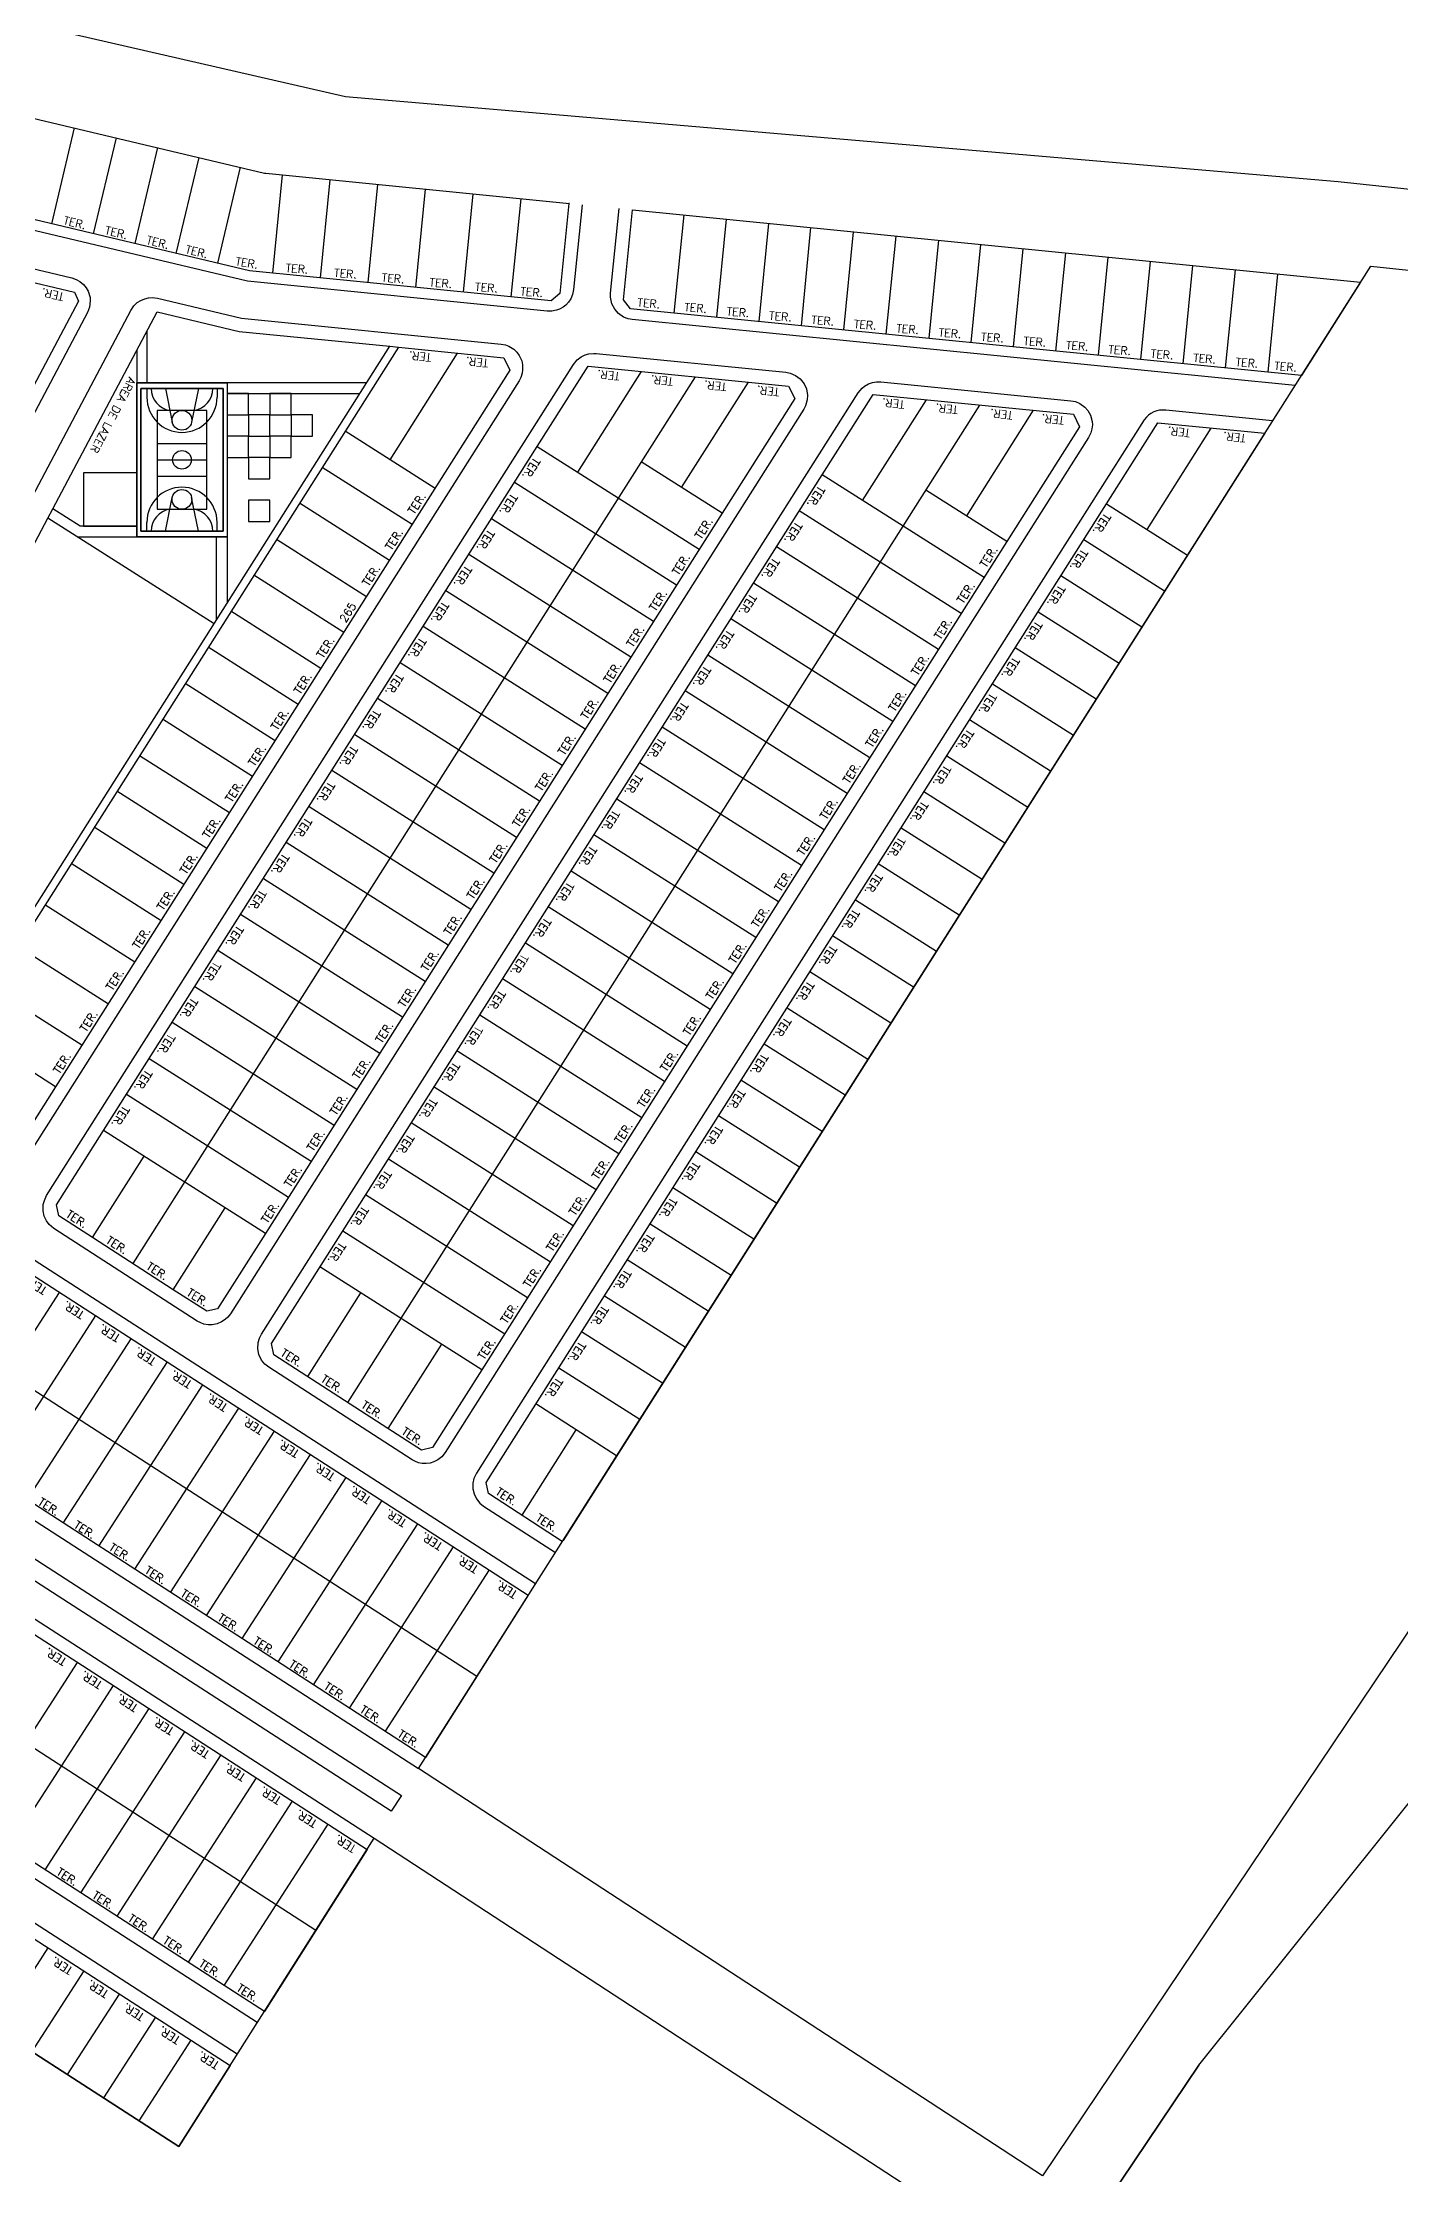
# Model space of a CAD drawing. Extents: x 714896 to 749292, y 8417558 to 8447149.
# Drawn here: x 743924.9 to 744179.7, y 8429449.1 to 8429849.1 of the extents above; entities that cross this region are included whole.
import ezdxf

# ---------------------------------------------------------------- set-up
doc = ezdxf.new("R2010")
doc.units = 0
doc.header["$MEASUREMENT"] = 0
for name, color, linetype in [('LOTE', 7, 'CONTINUOUS'), ('MEIO_FIO', 24, 'CONTINUOUS'), ('NUM-PORTA', 7, 'CONTINUOUS'), ('QUADRA', 6, 'CONTINUOUS'), ('TEXTO', 7, 'CONTINUOUS')]:
    doc.layers.add(name, color=color, linetype=linetype)
doc.styles.add('ROMANS', font='ROMANS.SHX', dxfattribs={"height": 1.5})

msp = doc.modelspace()

# ---------------------------------------------------------------- linework, layer by layer
at = {"layer": 'LOTE', "color": 11}
for p, q in [((743944.54, 8429785.22), (743944.54, 8429795.09)), ((743942.54, 8429791.31), (743942.54, 8429785.22)), ((743942.54, 8429785.22), (743944.54, 8429785.22)), ((743959.54, 8429785.22), (743942.54, 8429785.22)), ((743942.54, 8429785.22), (743942.54, 8429756.37)), ((743944.45, 8429784.19), (743944.45, 8429782.54)), ((743947.95, 8429784.19), (743949.22, 8429777.85)), ((743954.13, 8429784.19), (743952.86, 8429777.85)), ((743957.63, 8429784.19), (743957.63, 8429782.54)), ((743959.54, 8429785.22), (743959.54, 8429783.22)), ((743985.7, 8429785.22), (743959.54, 8429785.22)), ((743959.54, 8429785.22), (743959.54, 8429756.37)), ((743959.54, 8429783.22), (743984.44, 8429783.22)), ((743946.4, 8429773.88), (743955.68, 8429773.88)), ((743946.4, 8429770.79), (743955.68, 8429770.79)), ((743946.4, 8429767.7), (743955.68, 8429767.7)), ((743947.95, 8429757.4), (743949.22, 8429763.74)), ((743954.13, 8429757.4), (743952.86, 8429763.74)), ((743942.54, 8429756.37), (743959.54, 8429756.37)), ((743944.45, 8429757.4), (743944.45, 8429759.05)), ((743957.54, 8429740.8), (743957.54, 8429756.37)), ((743957.54, 8429756.37), (743959.54, 8429756.37)), ((743957.63, 8429757.4), (743957.63, 8429759.05)), ((743959.54, 8429756.37), (743959.54, 8429743.95))]:
    msp.add_line(p, q, dxfattribs=at)
at = {"layer": 'LOTE', "color": 7}
for points in [[(743926.62, 8429815.08), (743930.9, 8429833.08)], [(743938.68, 8429831.23), (743934.4, 8429813.23)], [(743946.46, 8429829.38), (743942.18, 8429811.38)], [(743949.97, 8429809.53), (743954.24, 8429827.53)], [(743957.75, 8429807.68), (743962.03, 8429825.68)], [(743968.08, 8429805.83), (743969.91, 8429824.24)], [(743977.03, 8429804.94), (743978.86, 8429823.35)], [(743985.99, 8429804.05), (743987.82, 8429822.46)], [(743994.95, 8429803.16), (743996.78, 8429821.57)], [(744003.9, 8429802.27), (744005.73, 8429820.68)], [(744012.86, 8429801.38), (744014.69, 8429819.79)], [(744043.45, 8429798.34), (744045.28, 8429816.74)], [(744051.41, 8429797.55), (744053.24, 8429815.95)], [(744059.37, 8429796.75), (744061.2, 8429815.16)], [(744067.33, 8429795.96), (744069.1, 8429814.38)], [(744075.29, 8429795.17), (744077.12, 8429813.58)], [(744083.25, 8429794.38), (744085.08, 8429812.79)], [(744093.04, 8429811.99), (744091.21, 8429793.59)], [(744099.17, 8429792.79), (744101, 8429811.2)], [(744107.13, 8429792), (744108.97, 8429810.41)], [(744115.09, 8429791.21), (744116.93, 8429809.62)], [(744123.06, 8429790.42), (744124.89, 8429808.83)], [(744131.02, 8429789.63), (744132.85, 8429808.03)], [(744138.98, 8429788.83), (744140.81, 8429807.24)], [(744146.94, 8429788.04), (744148.77, 8429806.45)], [(744154.9, 8429787.25), (744156.73, 8429805.66)], [(743884.86, 8429682.31), (743910.14, 8429665.99), (743990.09, 8429792.09)], [(743991.66, 8429791.93), (743910.52, 8429663.96)], [(743990.1, 8429770.79), (744002.79, 8429790.82)], [(744047.35, 8429786.39), (743941.82, 8429619.96)], [(744025.33, 8429768.47), (744037.32, 8429787.39)], [(744044.82, 8429765.59), (744057.37, 8429785.39)], [(743982.15, 8429593.92), (744100.81, 8429781.07)], [(744078.79, 8429763.15), (744090.79, 8429782.07)], [(744110.83, 8429780.08), (744098.28, 8429760.27)], [(743998.54, 8429765.44), (743981.65, 8429776.15)], [(744132.19, 8429757.72), (744144.25, 8429776.75)], [(744017.73, 8429773.29), (744048.13, 8429754.01)], [(743977.37, 8429769.4), (743994.26, 8429758.69)], [(744052.41, 8429760.77), (744037.22, 8429770.41)], [(744101.59, 8429748.69), (744071.19, 8429767.97)], [(744043.85, 8429747.26), (744013.44, 8429766.53)], [(744105.88, 8429755.45), (744090.68, 8429765.09)], [(743957.09, 8429740.04), (743925.88, 8429759.83)], [(743989.97, 8429751.93), (743973.08, 8429762.64)], [(744009.16, 8429759.78), (744039.56, 8429740.5)], [(744097.31, 8429741.94), (744066.91, 8429761.22)], [(744124.58, 8429762.54), (744139.78, 8429752.9)], [(743968.8, 8429755.88), (743985.69, 8429745.17)], [(744135.5, 8429746.14), (744120.3, 8429755.78)], [(744035.28, 8429733.74), (744004.88, 8429753.02)], [(744093.03, 8429735.18), (744062.62, 8429754.46)], [(743981.41, 8429738.42), (743964.52, 8429749.13)], [(744058.34, 8429747.7), (744088.74, 8429728.43)], [(744131.21, 8429739.39), (744116.01, 8429749.03)], [(744000.59, 8429746.27), (744030.99, 8429726.99)], [(743977.12, 8429731.66), (743960.23, 8429742.37)], [(744084.46, 8429721.67), (744054.05, 8429740.95)], [(744111.73, 8429742.27), (744126.93, 8429732.63)], [(743972.84, 8429724.9), (743955.95, 8429735.61)], [(744026.71, 8429720.23), (743996.31, 8429739.51)], [(743992.02, 8429732.75), (744022.43, 8429713.47)], [(744049.77, 8429734.19), (744080.17, 8429714.91)], [(744122.65, 8429725.87), (744107.44, 8429735.51)], [(743951.66, 8429728.86), (743968.55, 8429718.15)], [(744103.16, 8429728.76), (744118.36, 8429719.12)], [(744018.14, 8429706.72), (743987.74, 8429726)], [(744075.89, 8429708.16), (744045.49, 8429727.43)], [(743964.27, 8429711.39), (743947.38, 8429722.1)], [(744041.2, 8429720.68), (744071.61, 8429701.4)], [(744114.08, 8429712.36), (744098.88, 8429722)], [(743983.46, 8429719.24), (744013.86, 8429699.96)], [(743943.1, 8429715.34), (743959.99, 8429704.63)], [(744009.58, 8429693.21), (743979.17, 8429712.48)], [(744067.32, 8429694.64), (744036.92, 8429713.92)], [(744094.59, 8429715.24), (744109.79, 8429705.6)], [(743955.7, 8429697.88), (743938.81, 8429708.59)], [(744105.51, 8429698.85), (744090.31, 8429708.49)], [(743974.89, 8429705.73), (744005.29, 8429686.45)], [(744032.64, 8429707.17), (744063.04, 8429687.89)], [(743951.42, 8429691.12), (743934.53, 8429701.83)], [(744058.75, 8429681.13), (744028.35, 8429700.41)], [(744086.03, 8429701.73), (744101.23, 8429692.09)], [(744001.01, 8429679.69), (743970.6, 8429698.97)], [(743930.24, 8429695.08), (743947.13, 8429684.37)], [(743966.32, 8429692.21), (743996.72, 8429672.94)], [(744024.07, 8429693.65), (744054.47, 8429674.38)], [(744096.94, 8429685.34), (744081.74, 8429694.97)], [(744077.46, 8429688.22), (744092.66, 8429678.58)], [(743942.18, 8429676.55), (743925.29, 8429687.26)], [(743992.44, 8429666.18), (743962.04, 8429685.46)], [(744050.19, 8429667.62), (744019.78, 8429686.9)], [(743927.32, 8429653.12), (743884.16, 8429680.98)], [(744015.5, 8429680.14), (744045.9, 8429660.86)], [(744088.38, 8429671.82), (744073.17, 8429681.46)], [(743920.34, 8429679.45), (743937.23, 8429668.74)], [(743988.16, 8429659.42), (743957.75, 8429678.7)], [(743932.27, 8429660.93), (743915.38, 8429671.64)], [(743953.47, 8429671.95), (743983.87, 8429652.67)], [(744041.62, 8429654.11), (744011.22, 8429673.38)], [(744084.09, 8429665.07), (744068.89, 8429674.71)], [(744064.61, 8429667.95), (744079.81, 8429658.31)], [(743979.59, 8429645.91), (743949.18, 8429665.19)], [(744006.93, 8429666.63), (744037.34, 8429647.35)], [(744033.05, 8429640.59), (744002.65, 8429659.87)], [(744075.52, 8429651.55), (744060.3, 8429661.14)], [(743944.9, 8429658.43), (743975.3, 8429639.16)], [(743971.02, 8429632.4), (743940.62, 8429651.68)], [(743998.36, 8429653.11), (744028.77, 8429633.84)], [(744066.96, 8429638.04), (744051.75, 8429647.68)], [(743966.74, 8429625.64), (743936.33, 8429644.92)], [(744024.48, 8429627.08), (743994.08, 8429646.36)], [(743934.26, 8429624.84), (743943.93, 8429640.1)], [(743989.8, 8429639.6), (744020.2, 8429620.32)], [(744062.67, 8429631.28), (744047.47, 8429640.92)], [(744015.92, 8429613.57), (743985.51, 8429632.85)], [(744058.39, 8429624.53), (744043.19, 8429634.17)], [(743949.38, 8429615.07), (743959.14, 8429630.46)], [(743981.23, 8429626.09), (744011.63, 8429606.81)], [(744038.9, 8429627.41), (744054.1, 8429617.77)], [(744049.82, 8429611.02), (744034.62, 8429620.65)], [(744007.35, 8429600.06), (743976.94, 8429619.33)], [(743908.55, 8429584.3), (743928.08, 8429614.54)], [(743984.55, 8429614.51), (743974.58, 8429598.8)], [(744030.33, 8429613.9), (744045.54, 8429604.26)], [(743934.8, 8429610.2), (743915.27, 8429579.96)], [(743910.68, 8429604.35), (744006.41, 8429542.55)], [(743921.99, 8429575.62), (743941.52, 8429605.87)], [(743999.75, 8429604.87), (743989.71, 8429589.04)], [(744041.25, 8429597.5), (744026.05, 8429607.14)], [(743948.24, 8429601.53), (743928.71, 8429571.28)], [(744021.77, 8429600.39), (744036.97, 8429590.75)], [(743935.44, 8429566.94), (743954.96, 8429597.19)], [(743961.68, 8429592.85), (743942.16, 8429562.6)], [(744032.61, 8429583.87), (744017.48, 8429593.63)], [(743948.88, 8429558.26), (743968.4, 8429588.51)], [(744014.91, 8429572.77), (744025.04, 8429588.75)], [(743975.12, 8429584.17), (743955.6, 8429553.93)], [(743962.32, 8429549.59), (743981.85, 8429579.83)], [(743988.57, 8429575.49), (743969.04, 8429545.25)], [(743975.76, 8429540.91), (743995.29, 8429571.16)], [(743982.48, 8429536.57), (744002.01, 8429566.82)], [(744008.73, 8429562.48), (743989.21, 8429532.23)], [(743976.15, 8429494.83), (743880.37, 8429556.66)], [(743911.9, 8429514.88), (743931.43, 8429545.13)], [(743938.15, 8429540.79), (743918.62, 8429510.55)], [(743925.35, 8429506.21), (743944.87, 8429536.45)], [(743932.07, 8429501.87), (743951.59, 8429532.11)], [(743958.31, 8429527.77), (743938.79, 8429497.53)], [(743945.51, 8429493.19), (743965.03, 8429523.44)], [(743971.75, 8429519.1), (743952.23, 8429488.85)], [(743958.95, 8429484.51), (743978.48, 8429514.76)], [(743925.89, 8429491.57), (743916.12, 8429476.45)], [(743932.61, 8429487.24), (743922.85, 8429472.11)], [(743929.57, 8429467.77), (743939.33, 8429482.9)], [(743946.05, 8429478.56), (743936.29, 8429463.44)], [(743943.01, 8429459.1), (743952.77, 8429474.22)]]:
    msp.add_lwpolyline(points, dxfattribs=at)
at = {"layer": 'LOTE', "color": 11}
for points in [[(743942.54, 8429785.22), (743959.54, 8429785.22), (743959.54, 8429756.37), (743942.54, 8429756.37)], [(743943.31, 8429784.19), (743958.77, 8429784.19), (743958.77, 8429757.4), (743943.31, 8429757.4)], [(743958.77, 8429757.4), (743958.77, 8429784.19), (743943.31, 8429784.19), (743943.31, 8429757.4)], [(743955.68, 8429761.52), (743955.68, 8429780.06), (743946.4, 8429780.06), (743946.4, 8429761.52)], [(743959.54, 8429779.22), (743963.54, 8429779.22), (743963.54, 8429783.22), (743959.54, 8429783.22)], [(743967.54, 8429779.22), (743971.54, 8429779.22), (743971.54, 8429783.22), (743967.54, 8429783.22)], [(743963.54, 8429775.22), (743967.54, 8429775.22), (743967.54, 8429779.22), (743963.54, 8429779.22)], [(743971.54, 8429775.22), (743975.54, 8429775.22), (743975.54, 8429779.22), (743971.54, 8429779.22)], [(743959.54, 8429771.22), (743963.54, 8429771.22), (743963.54, 8429775.22), (743959.54, 8429775.22)], [(743967.54, 8429771.22), (743971.54, 8429771.22), (743971.54, 8429775.22), (743967.54, 8429775.22)], [(743942.54, 8429768.37), (743932.54, 8429768.37), (743932.54, 8429758.37), (743942.54, 8429758.37)], [(743963.54, 8429767.22), (743967.54, 8429767.22), (743967.54, 8429771.22), (743963.54, 8429771.22)], [(743963.54, 8429759.22), (743967.54, 8429759.22), (743967.54, 8429763.22), (743963.54, 8429763.22)]]:
    msp.add_lwpolyline(points, close=True, dxfattribs=at)
for points in [[(743942.54, 8429756.37), (743942.54, 8429785.22), (743959.54, 8429785.22), (743959.54, 8429756.37), (743942.54, 8429756.37)], [(743931.34, 8429756.37), (743942.54, 8429756.37), (743942.54, 8429758.37), (743931.92, 8429758.37), (743926.82, 8429761.6)]]:
    msp.add_lwpolyline(points, dxfattribs=at)
at = {"layer": 'LOTE', "color": 7, "elevation": 531.21}
msp.add_lwpolyline([(744055.97, 8429654.48), (744071.24, 8429644.8)], dxfattribs=at)
at = {"layer": 'LOTE', "linetype": 'CONTINUOUS'}
for points in [[(743597.23, 8429512.57), (743700.66, 8429601.76), (743709.36, 8429609.93), (743844.59, 8429522.63), (743854.67, 8429516.12), (743950.45, 8429454.29), (743987.13, 8429512.15), (744099.74, 8429438.66), (744062.54, 8429383.34), (743981.77, 8429246.72), (743914.65, 8429163.82), (743650.4, 8428915.11), (743559.81, 8428989.83)], [(743549.93, 8428977.05), (743646.82, 8428897.14), (743682.33, 8428858.61), (743696, 8428873.17), (743670.09, 8428901.24), (743923.24, 8429139.48), (744100.06, 8428967.66), (744114, 8428982), (743937, 8429154), (743966, 8429188), (743985, 8429213), (743992, 8429217), (744010, 8429217), (744019, 8429228), (744014, 8429249), (744042, 8429295), (744058, 8429331), (744079, 8429376), (744141.91, 8429469.57), (744220.83, 8429568.02), (744445.37, 8429433.76), (744556.7, 8429115.7), (744045.2, 8428379.06), (743172.82, 8428823.02)]]:
    msp.add_lwpolyline(points, dxfattribs=at)
at = {"layer": 'LOTE', "color": 7}
msp.add_lwpolyline([(743896.57, 8429577.75), (743896.22, 8429578.05), (743895.95, 8429578.45), (743895.81, 8429578.83), (743895.77, 8429579.16), (743895.85, 8429579.72), (743896.09, 8429580.23), (743896.38, 8429580.55), (743896.7, 8429580.76), (743897.07, 8429580.91), (743897.66, 8429580.96), (743898.26, 8429580.81), (743899.3, 8429580.16), (743935.52, 8429556.77), (743992.22, 8429520.17), (743990.34, 8429517.21), (743955.44, 8429539.75), (743927.82, 8429557.58), (743905.04, 8429572.28), (743896.57, 8429577.75)], close=True, dxfattribs=at)
at = {"layer": 'LOTE', "color": 2}
msp.add_lwpolyline([(744141.91, 8429469.57), (744079, 8429376)], dxfattribs=at)
at = {"layer": 'LOTE', "color": 11}
for centre, radius in [((743951.04, 8429778.21), 1.85), ((743951.04, 8429770.79), 1.75), ((743951.04, 8429763.37), 1.85)]:
    msp.add_circle(centre, radius, dxfattribs=at)
for centre, radius, start, end in [((743949.39, 8429784.14), 4.12, 179.3584, 261.4177), ((743952.69, 8429784.14), 4.12, 278.5823, 0.6416), ((743951.04, 8429782.54), 6.59, 180.0008, 359.9992), ((743951.04, 8429759.05), 6.59, 0.0008, 179.9992), ((743949.39, 8429757.44), 4.12, 98.5823, 180.6416), ((743952.69, 8429757.44), 4.12, 359.3584, 81.4177)]:
    msp.add_arc(centre, radius, start, end, dxfattribs=at)
at = {"layer": 'MEIO_FIO', "color": 24}
for points in [[(744026.13, 8429818.65), (744024.55, 8429802.73), (744024.37, 8429801.83), (744024.01, 8429800.99), (744023.58, 8429800.35), (744023.08, 8429799.83), (744022.58, 8429799.44), (744021.93, 8429799.07), (744021.34, 8429798.86), (744020.47, 8429798.69), (744019.62, 8429798.7), (743963.36, 8429804.29), (743926.2, 8429813.13), (743807.39, 8429841.37), (743805.78, 8429842.11), (743804.96, 8429842.85), (743804.29, 8429843.99), (743803.96, 8429845.26), (743804.09, 8429846.93), (743804.84, 8429848.58), (743811.64, 8429861.43)], [(744159.97, 8429784.74), (744035.55, 8429797.11), (744034.82, 8429797.25), (744033.92, 8429797.59), (744032.96, 8429798.26), (744032.27, 8429799.06), (744031.76, 8429800.07), (744031.5, 8429801.32), (744031.51, 8429802.04), (744033.1, 8429817.96)]]:
    msp.add_lwpolyline(points, dxfattribs=at)
at = {"layer": 'MEIO_FIO'}
for points in [[(743898.22, 8429812.58), (743930.37, 8429804.94), (743931.2, 8429804.66), (743931.86, 8429804.28), (743932.55, 8429803.71), (743933.08, 8429803.05), (743933.43, 8429802.42), (743933.78, 8429801.26), (743933.83, 8429800.62), (743933.7, 8429799.45), (743933.31, 8429798.46), (743865.17, 8429669.69)], [(743872.39, 8429668.35), (743941.44, 8429798.84), (743942.03, 8429799.71), (743942.66, 8429800.3), (743943.32, 8429800.72), (743944.06, 8429801.03), (743944.76, 8429801.19), (743945.46, 8429801.24), (743946.45, 8429801.12), (743962.2, 8429797.37), (744010.95, 8429792.52), (744010.95, 8429792.52), (744011.76, 8429792.37), (744012.39, 8429792.13), (744013.31, 8429791.57), (744013.89, 8429791.02), (744014.34, 8429790.39), (744014.55, 8429790.02), (744014.81, 8429789.35), (744014.97, 8429788.61), (744014.99, 8429787.69), (744014.9, 8429787.07), (744014.63, 8429786.24), (744014.31, 8429785.64), (743929.22, 8429651.45), (743919.8, 8429636.59)], [(744155.77, 8429778.12), (744135.7, 8429780.11), (744135.15, 8429780.14), (744134.55, 8429780.08), (744134.01, 8429779.96), (744133.49, 8429779.78), (744132.91, 8429779.48), (744132.47, 8429779.17), (744132.06, 8429778.8), (744131.64, 8429778.32), (744119.25, 8429758.79), (744048.09, 8429646.57), (744013.02, 8429591.27), (744006.3, 8429580.67), (744005.81, 8429579.62), (744005.64, 8429578.79), (744005.64, 8429577.69), (744005.86, 8429576.76), (744006.31, 8429575.83), (744006.96, 8429575.03), (744007.66, 8429574.47), (744021.14, 8429565.78)], [(744017.39, 8429559.86), (743923.3, 8429620.6), (743922.79, 8429620.88), (743922.05, 8429621.16), (743921.7, 8429621.24), (743921.12, 8429621.31), (743920.43, 8429621.3), (743919.72, 8429621.17), (743918.91, 8429620.87), (743918.35, 8429620.55), (743917.82, 8429620.13), (743917.08, 8429619.26), (743899.73, 8429592.37), (743899.41, 8429591.79), (743899.16, 8429591.08), (743899.03, 8429590.4), (743899.03, 8429589.51), (743899.13, 8429588.88), (743899.39, 8429588.11), (743899.64, 8429587.63), (743900, 8429587.11), (743900.38, 8429586.7), (743901.35, 8429585.97), (743995.43, 8429525.24)], [(743965.16, 8429477.53), (743871.04, 8429538.28), (743870.5, 8429538.7), (743870.01, 8429539.2), (743869.53, 8429539.91), (743869.15, 8429540.84), (743868.99, 8429541.81), (743869.04, 8429542.74), (743869.28, 8429543.68), (743869.83, 8429544.7), (743886.82, 8429571.5), (743887.72, 8429572.53), (743888.55, 8429573.08), (743889.49, 8429573.45), (743890.46, 8429573.59), (743891.37, 8429573.53), (743892.65, 8429573.11), (743895.17, 8429571.51), (743987.13, 8429512.15)], [(743961.43, 8429471.61), (743867.36, 8429532.33), (743866.61, 8429532.72), (743865.74, 8429532.98), (743864.81, 8429533.05), (743864.09, 8429532.98), (743863.54, 8429532.84), (743862.81, 8429532.53), (743862.24, 8429532.17), (743861.54, 8429531.53), (743860.04, 8429529.26), (743852.57, 8429517.48)]]:
    msp.add_lwpolyline(points, dxfattribs=at)
for points in [[(744028.77, 8429790.75), (744064.41, 8429787.21), (744065.18, 8429787.06), (744066.18, 8429786.64), (744067.05, 8429786.01), (744067.82, 8429785.05), (744068.25, 8429784.1), (744068.47, 8429782.92), (744068.42, 8429782.03), (744068.1, 8429780.95), (744067.77, 8429780.32), (743960.13, 8429610.56), (743959.62, 8429609.89), (743959.15, 8429609.46), (743958.49, 8429609.02), (743957.66, 8429608.67), (743956.73, 8429608.48), (743955.95, 8429608.48), (743955.16, 8429608.62), (743954.58, 8429608.82), (743953.89, 8429609.19), (743927, 8429626.54), (743926.1, 8429627.31), (743925.59, 8429628), (743925.18, 8429628.88), (743924.97, 8429629.86), (743925.01, 8429631.06), (743925.21, 8429631.83), (743925.64, 8429632.73), (744024.53, 8429788.68), (744025.23, 8429789.54), (744025.97, 8429790.1), (744026.73, 8429790.48), (744027.39, 8429790.67), (744028.33, 8429790.77), (744028.77, 8429790.75)], [(743994.22, 8429583.15), (743967.33, 8429600.51), (743966.62, 8429601.08), (743966, 8429601.83), (743965.5, 8429602.89), (743965.28, 8429603.98), (743965.35, 8429605.13), (743965.6, 8429605.96), (743965.97, 8429606.7), (744077.99, 8429783.36), (744078.69, 8429784.22), (744079.18, 8429784.62), (744079.88, 8429785.03), (744080.65, 8429785.31), (744081.4, 8429785.44), (744082.24, 8429785.43), (744089.15, 8429784.75), (744117.88, 8429781.89), (744118.74, 8429781.72), (744119.58, 8429781.36), (744120.51, 8429780.69), (744121.09, 8429780.03), (744121.56, 8429779.2), (744121.9, 8429777.98), (744121.93, 8429777.38), (744121.86, 8429776.61), (744121.66, 8429775.87), (744121.23, 8429775), (744000.46, 8429584.52), (743999.79, 8429583.7), (743999.1, 8429583.15), (743998.33, 8429582.76), (743997.63, 8429582.54), (743996.9, 8429582.44), (743996.14, 8429582.46), (743995.46, 8429582.6), (743994.73, 8429582.87), (743994.22, 8429583.15)]]:
    msp.add_lwpolyline(points, close=True, dxfattribs=at)
at = {"layer": 'QUADRA', "color": 6, "linetype": 'CONTINUOUS'}
msp.add_lwpolyline([(745251.05, 8429497.11), (744948.37, 8429605.35), (744859.69, 8429645.32), (744735.77, 8429701.17), (744567.96, 8429780.39), (744168.05, 8429822.95), (743981.71, 8429838.89), (743786.89, 8429883.62), (743658.69, 8429924.05), (743564.57, 8429984)], dxfattribs=at)
at = {"layer": 'QUADRA'}
for points in [[(744023.64, 8429818.9), (744021.96, 8429801.98), (744020.32, 8429800.64), (743963.69, 8429806.27), (743806.67, 8429843.6), (743805.91, 8429845.27), (743814.15, 8429860.83), (743966.53, 8429824.61), (743966.76, 8429824.56), (744023.76, 8429818.89)], [(744161.17, 8429786.63), (744035.24, 8429799.15), (744033.9, 8429800.79), (744035.58, 8429817.71), (744172.26, 8429804.11), (744161.17, 8429786.63)], [(743833.87, 8429689.64), (743833.31, 8429691.78), (743895.43, 8429809.18), (743897.59, 8429810.16), (743930.85, 8429802.26), (743931.61, 8429800.58), (743921.49, 8429781.45), (743872.84, 8429689.53), (743863.67, 8429672.18), (743861.7, 8429671.67), (743833.87, 8429689.64)], [(743946.38, 8429798.56), (743961.78, 8429794.9), (743990.09, 8429792.09), (743991.66, 8429791.93), (744011.44, 8429789.96), (744012.59, 8429787.6), (743927.32, 8429653.12), (743917.42, 8429637.49), (743915.35, 8429637.04), (743909.13, 8429641.05), (743874.77, 8429663.24), (743884.16, 8429680.98), (743884.86, 8429682.31), (743925.88, 8429759.83), (743926.82, 8429761.6), (743946.38, 8429798.56)], [(744027.3, 8429788.39), (744064.91, 8429784.64), (744066.06, 8429782.29), (744052.41, 8429760.77), (743966.74, 8429625.64), (743957.74, 8429611.46), (743955.68, 8429611.01), (743949.38, 8429615.07), (743934.26, 8429624.84), (743927.95, 8429628.9), (743927.5, 8429630.99), (743936.33, 8429644.92), (744017.73, 8429773.29), (744027.3, 8429788.39)], [(743967.83, 8429604.95), (744071.19, 8429767.97), (744080.76, 8429783.07), (744118.37, 8429779.33), (744119.52, 8429776.97), (744105.88, 8429755.45), (744007.35, 8429600.06), (743998.07, 8429585.43), (743996.01, 8429584.97), (743989.71, 8429589.04), (743968.28, 8429602.87), (743967.83, 8429604.95)], [(743969.85, 8429544.73), (743902.25, 8429588.37), (743901.79, 8429590.45), (743910.68, 8429604.35), (743919.46, 8429618.32), (743919.46, 8429618.32), (743921.53, 8429618.77), (744016.05, 8429557.75), (743996.74, 8429527.31), (743969.85, 8429544.73)], [(743958.95, 8429484.51), (743871.99, 8429540.65), (743871.54, 8429542.73), (743889.21, 8429570.6), (743891.27, 8429571.05), (743985.79, 8429510.04), (743966.51, 8429479.63)]]:
    msp.add_lwpolyline(points, close=True, dxfattribs=at)
at = {"layer": 'QUADRA', "linetype": 'CONTINUOUS'}
msp.add_lwpolyline([(744107.45, 8427847.47), (744045.2, 8428379.06), (744556.7, 8429115.7), (744445.37, 8429433.76), (744200.8, 8429579.99), (744112.58, 8429448.79), (743995.43, 8429525.24), (743996.74, 8429527.31), (744174.17, 8429807.13), (744205.49, 8429803.8), (744205.49, 8429803.8), (744563.86, 8429765.74), (744729.49, 8429687.55), (744942.75, 8429591.43), (745244.3, 8429483.59)], dxfattribs=at)
at = {"layer": 'QUADRA'}
for points, elevation in [([(744022.43, 8429567.81), (744008.61, 8429576.84), (744008.15, 8429578.92), (744134.23, 8429777.75), (744154.31, 8429775.8), (744022.57, 8429568.03)], 529.56), ([(743960.09, 8429469.5), (743950.45, 8429454.29), (743854.67, 8429516.12), (743863.5, 8429530.06), (743865.57, 8429530.51), (743960.09, 8429469.5)], 528.69)]:
    msp.add_lwpolyline(points, close=True, dxfattribs=dict(at, elevation=elevation))

# ---------------------------------------------------------------- texts
at = {"layer": 'NUM-PORTA', "style": 'ROMANS'}
msp.add_text('265', height=1.502, rotation=57.4463, dxfattribs=at).set_placement((743981.77, 8429740.13))
at = {"layer": 'TEXTO', "style": 'ROMANS'}
for s, height, rotation, p in [('TER.', 1.502, 346.2006, (743928.69, 8429815.05)), ('TER.', 1.502, 346.2006, (743936.48, 8429813.2)), ('TER.', 1.502, 346.2006, (743944.26, 8429811.35)), ('TER.', 1.502, 346.2006, (743951.57, 8429809.61)), ('TER.', 1.502, 350.1288, (743961, 8429807.35)), ('TER.', 1.502, 355.3194, (743970.46, 8429806.07)), ('TER.', 1.502, 355.3194, (743979.55, 8429805.16)), ('TER.', 1.502, 355.3194, (743988.5, 8429804.27)), ('TER.', 1.502, 355.3194, (743997.46, 8429803.38)), ('TER.', 1.502, 355.3194, (744006.02, 8429802.53)), ('TER.', 1.502, 167.4193, (743929, 8429802.08)), ('TER.', 1.502, 355.3194, (744014.52, 8429801.68)), ('TER.', 1.502, 355.3194, (744036.49, 8429799.58)), ('TER.', 1.502, 355.3194, (744045.28, 8429798.71)), ('TER.', 1.502, 355.3194, (744053.24, 8429797.92)), ('TER.', 1.502, 355.3194, (744061.2, 8429797.12)), ('TER.', 1.502, 355.3194, (744069.16, 8429796.33)), ('TER.', 1.502, 355.3194, (744077.12, 8429795.54)), ('TER.', 1.502, 355.3194, (744085.08, 8429794.75)), ('TER.', 1.502, 355.3194, (744093.04, 8429793.96)), ('TER.', 1.502, 355.3194, (744101, 8429793.16)), ('TER.', 1.502, 355.3194, (744108.96, 8429792.37)), ('TER.', 1.502, 355.3194, (744116.93, 8429791.58)), ('TER.', 1.502, 355.3194, (744124.89, 8429790.79)), ('TER.', 1.502, 173.778, (743997.91, 8429790.72, -529.56)), ('TER.', 1.502, 173.778, (744008.6, 8429789.66, -529.56)), ('TER.', 1.502, 173.778, (744033.29, 8429787.2, -529.56)), ('TER.', 1.502, 355.3194, (744132.85, 8429790)), ('TER.', 1.502, 355.3194, (744140.81, 8429789.2)), ('TER.', 1.502, 355.3194, (744148.77, 8429788.41)), ('TER.', 1.502, 355.3194, (744156.03, 8429787.69)), ('AREA DE LAZER', 1.5016, 242.2389, (743941.08, 8429786.44)), ('TER.', 1.502, 173.778, (744043.31, 8429786.21, -529.56)), ('TER.', 1.502, 173.778, (744053.34, 8429785.21, -529.56)), ('TER.', 1.502, 173.778, (744063.22, 8429784.23, -529.56)), ('TER.', 1.502, 173.778, (744086.75, 8429781.89, -529.56)), ('TER.', 1.502, 173.778, (744096.78, 8429780.89, -529.56)), ('TER.', 1.502, 173.778, (744107.05, 8429779.87, -529.56)), ('TER.', 1.502, 173.778, (744116.68, 8429778.91, -529.56)), ('TER.', 1.502, 173.778, (744140.35, 8429776.56)), ('TER.', 1.502, 173.778, (744150.78, 8429775.57)), ('TER.', 1.502, 237.4463, (744017.11, 8429771.33)), ('TER.', 1.502, 57.4463, (743994.63, 8429760.4)), ('TER.', 1.502, 237.4463, (744012.83, 8429764.57)), ('TER.', 1.502, 237.4463, (744070.57, 8429766.01)), ('TER.', 1.502, 237.4463, (744124.21, 8429760.93)), ('TER.', 1.502, 57.4463, (743990.34, 8429753.64)), ('TER.', 1.502, 237.4463, (744008.54, 8429757.82)), ('TER.', 1.502, 57.4463, (744048.5, 8429755.73)), ('TER.', 1.502, 237.4463, (744066.29, 8429759.25)), ('TER.', 1.502, 57.4463, (744044.21, 8429748.97)), ('TER.', 1.502, 237.4463, (744062.01, 8429752.5)), ('TER.', 1.502, 57.4463, (744101.96, 8429750.41)), ('TER.', 1.502, 237.4463, (744119.92, 8429754.18)), ('TER.', 1.502, 57.4463, (743986.06, 8429746.89)), ('TER.', 1.502, 237.4463, (744004.26, 8429751.06)), ('TER.', 1.502, 237.4463, (743999.97, 8429744.3)), ('TER.', 1.502, 57.4463, (744039.93, 8429742.22)), ('TER.', 1.502, 237.4463, (744057.72, 8429745.74)), ('TER.', 1.502, 57.4463, (744097.68, 8429743.65)), ('TER.', 1.502, 237.4463, (744115.64, 8429747.42)), ('TER.', 1.502, 57.4463, (744093.39, 8429736.9)), ('TER.', 1.502, 237.4463, (744111.35, 8429740.66)), ('TER.', 1.502, 57.4463, (743977.49, 8429733.38)), ('TER.', 1.502, 237.4463, (743995.69, 8429737.55)), ('TER.', 1.502, 57.4463, (744035.65, 8429735.46)), ('TER.', 1.502, 237.4463, (744053.44, 8429738.99)), ('TER.', 1.502, 57.4463, (744031.36, 8429728.7)), ('TER.', 1.502, 237.4463, (744049.15, 8429732.23)), ('TER.', 1.502, 57.4463, (744089.11, 8429730.14)), ('TER.', 1.502, 237.4463, (744107.07, 8429733.91)), ('TER.', 1.502, 57.4463, (743973.21, 8429726.62)), ('TER.', 1.502, 237.4463, (743991.41, 8429730.79)), ('TER.', 1.502, 237.4463, (743987.12, 8429724.03)), ('TER.', 1.502, 57.4463, (744027.08, 8429721.95)), ('TER.', 1.502, 237.4463, (744044.87, 8429725.47)), ('TER.', 1.502, 57.4463, (744084.83, 8429723.39)), ('TER.', 1.502, 237.4463, (744102.79, 8429727.15)), ('TER.', 1.502, 57.4463, (743968.92, 8429719.86)), ('TER.', 1.502, 57.4463, (744080.54, 8429716.63)), ('TER.', 1.502, 237.4463, (744098.5, 8429720.39)), ('TER.', 1.502, 57.4463, (743964.64, 8429713.11)), ('TER.', 1.502, 237.4463, (743982.84, 8429717.28)), ('TER.', 1.502, 57.4463, (744022.79, 8429715.19)), ('TER.', 1.502, 237.4463, (744040.59, 8429718.72)), ('TER.', 1.502, 57.4463, (744018.51, 8429708.43)), ('TER.', 1.502, 57.4463, (744076.26, 8429709.87)), ('TER.', 1.502, 237.4463, (744094.22, 8429713.64)), ('TER.', 1.502, 57.4463, (743960.35, 8429706.35)), ('TER.', 1.502, 237.4463, (743978.55, 8429710.52)), ('TER.', 1.502, 237.4463, (744036.3, 8429711.96)), ('TER.', 1.502, 57.4463, (744014.23, 8429701.68)), ('TER.', 1.502, 237.4463, (744032.02, 8429705.2)), ('TER.', 1.502, 57.4463, (744071.97, 8429703.12)), ('TER.', 1.502, 237.4463, (744089.93, 8429706.88)), ('TER.', 1.502, 57.4463, (743956.07, 8429699.59)), ('TER.', 1.502, 237.4463, (743974.27, 8429703.77)), ('TER.', 1.502, 57.4463, (744067.69, 8429696.36)), ('TER.', 1.502, 237.4463, (744085.65, 8429700.13)), ('TER.', 1.502, 57.4463, (743951.79, 8429692.84)), ('TER.', 1.502, 237.4463, (743969.99, 8429697.01)), ('TER.', 1.502, 57.4463, (744009.94, 8429694.92)), ('TER.', 1.502, 237.4463, (744027.73, 8429698.45)), ('TER.', 1.502, 57.4463, (744005.66, 8429688.17)), ('TER.', 1.502, 57.4463, (744063.41, 8429689.6)), ('TER.', 1.502, 237.4463, (744081.37, 8429693.37)), ('TER.', 1.502, 57.4463, (743947.5, 8429686.08)), ('TER.', 1.502, 237.4463, (743965.7, 8429690.25)), ('TER.', 1.502, 237.4463, (744023.45, 8429691.69)), ('TER.', 1.502, 57.4463, (744001.38, 8429681.41)), ('TER.', 1.502, 237.4463, (744019.17, 8429684.94)), ('TER.', 1.502, 57.4463, (744059.12, 8429682.85)), ('TER.', 1.502, 237.4463, (744077.08, 8429686.61)), ('TER.', 1.502, 57.4463, (743942.92, 8429678.85)), ('TER.', 1.502, 237.4463, (743961.42, 8429683.5)), ('TER.', 1.502, 57.4463, (744054.84, 8429676.09)), ('TER.', 1.502, 237.4463, (743957.14, 8429676.74)), ('TER.', 1.502, 57.4463, (743997.09, 8429674.65)), ('TER.', 1.502, 237.4463, (744014.88, 8429678.18)), ('TER.', 1.502, 237.4463, (744072.8, 8429679.86)), ('TER.', 1.502, 57.4463, (743937.95, 8429671.02)), ('TER.', 1.502, 57.4463, (744050.55, 8429669.33)), ('TER.', 1.502, 237.4463, (744068.52, 8429673.1)), ('TER.', 1.502, 237.4463, (743952.85, 8429669.98)), ('TER.', 1.502, 57.4463, (743992.81, 8429667.9)), ('TER.', 1.502, 237.4463, (744010.6, 8429671.42)), ('TER.', 1.502, 57.4463, (743933.04, 8429663.28)), ('TER.', 1.502, 57.4463, (743988.52, 8429661.14)), ('TER.', 1.502, 237.4463, (744006.31, 8429664.67)), ('TER.', 1.502, 57.4463, (744046.27, 8429662.58)), ('TER.', 1.502, 237.4463, (744064.21, 8429666.29)), ('TER.', 1.502, 237.4463, (743948.57, 8429663.23)), ('TER.', 1.502, 57.4463, (743928.03, 8429655.38)), ('TER.', 1.502, 237.4463, (743944.28, 8429656.47)), ('TER.', 1.502, 57.4463, (743984.24, 8429654.38)), ('TER.', 1.502, 237.4463, (744002.03, 8429657.91)), ('TER.', 1.502, 57.4463, (744041.99, 8429655.82)), ('TER.', 1.502, 237.4463, (744059.9, 8429659.48)), ('TER.', 1.502, 57.4463, (744037.7, 8429649.07)), ('TER.', 1.502, 237.4463, (744055.58, 8429652.82, 531.21)), ('TER.', 1.502, 237.4463, (743940, 8429649.72)), ('TER.', 1.502, 57.4463, (743979.96, 8429647.63)), ('TER.', 1.502, 237.4463, (743997.75, 8429651.15)), ('TER.', 1.502, 57.4463, (743975.67, 8429640.87)), ('TER.', 1.502, 237.4463, (743993.46, 8429644.4)), ('TER.', 1.502, 57.4463, (744033.42, 8429642.31)), ('TER.', 1.502, 237.4463, (744051.36, 8429646.02)), ('TER.', 1.502, 57.4463, (743971.39, 8429634.11)), ('TER.', 1.502, 237.4463, (743989.18, 8429637.64)), ('TER.', 1.502, 57.4463, (744029.14, 8429635.55)), ('TER.', 1.502, 237.4463, (744047.07, 8429639.26)), ('TER.', 1.502, 57.4463, (744024.85, 8429628.8)), ('TER.', 1.502, 237.4463, (744042.79, 8429632.51)), ('TER.', 1.502, 327.4463, (743929.1, 8429628.84)), ('TER.', 1.502, 57.4463, (743967.1, 8429627.36)), ('TER.', 1.502, 237.4463, (743984.9, 8429630.88)), ('TER.', 1.502, 327.4463, (743936.66, 8429623.96)), ('TER.', 1.502, 237.4463, (743980.61, 8429624.13)), ('TER.', 1.502, 57.4463, (744020.57, 8429622.04)), ('TER.', 1.502, 237.4463, (744038.51, 8429625.75)), ('TER.', 1.502, 327.4463, (743944.22, 8429619.08)), ('TER.', 1.502, 147.4463, (743925.84, 8429615.32)), ('TER.', 1.502, 57.4463, (744016.28, 8429615.28)), ('TER.', 1.502, 237.4463, (744034.22, 8429619)), ('TER.', 1.502, 147.4463, (743932.89, 8429610.77)), ('TER.', 1.502, 327.4463, (743951.78, 8429614.14)), ('TER.', 1.502, 57.4463, (744012, 8429608.53)), ('TER.', 1.502, 237.4463, (744029.94, 8429612.24)), ('TER.', 1.502, 147.4463, (743939.61, 8429606.43)), ('TER.', 1.502, 147.4463, (743946.33, 8429602.09)), ('TER.', 1.502, 327.4463, (743969.43, 8429602.81)), ('TER.', 1.502, 57.4463, (744007.72, 8429601.77)), ('TER.', 1.502, 237.4463, (744025.65, 8429605.48)), ('TER.', 1.502, 147.4463, (743953.05, 8429597.75)), ('TER.', 1.502, 327.4463, (743976.99, 8429597.93)), ('TER.', 1.502, 237.4463, (744021.37, 8429598.73)), ('TER.', 1.502, 147.4463, (743959.78, 8429593.41)), ('TER.', 1.502, 327.4463, (743984.55, 8429593.05)), ('TER.', 1.502, 147.4463, (743966.5, 8429589.07)), ('TER.', 1.502, 327.4463, (743992.11, 8429588.11)), ('TER.', 1.502, 147.4463, (743973.22, 8429584.73)), ('TER.', 1.502, 147.4463, (743979.94, 8429580.4)), ('TER.', 1.502, 327.4463, (743923.88, 8429574.86)), ('TER.', 1.502, 147.4463, (743986.66, 8429576.06)), ('TER.', 1.502, 327.4463, (744009.76, 8429576.78)), ('TER.', 1.502, 327.4463, (743930.6, 8429570.52)), ('TER.', 1.502, 147.4463, (743993.38, 8429571.72)), ('TER.', 1.502, 327.4463, (744017.32, 8429571.84)), ('TER.', 1.502, 327.4463, (743937.2, 8429566.35)), ('TER.', 1.502, 147.4463, (744000.1, 8429567.38)), ('TER.', 1.502, 147.4463, (744006.82, 8429563.04)), ('TER.', 1.502, 327.4463, (743943.92, 8429562.01)), ('TER.', 1.502, 147.4463, (744014.14, 8429558.32)), ('TER.', 1.502, 327.4463, (743950.64, 8429557.68)), ('TER.', 1.502, 327.4463, (743957.59, 8429553.12)), ('TER.', 1.502, 147.4463, (743929.52, 8429545.69)), ('TER.', 1.502, 327.4463, (743964.29, 8429548.74)), ('TER.', 1.502, 327.4463, (743971.01, 8429544.4)), ('TER.', 1.502, 147.4463, (743936.24, 8429541.35)), ('TER.', 1.502, 327.4463, (743977.57, 8429540.24)), ('TER.', 1.502, 147.4463, (743942.96, 8429537.02)), ('TER.', 1.502, 327.4463, (743984.29, 8429535.9)), ('TER.', 1.502, 147.4463, (743949.69, 8429532.68)), ('TER.', 1.502, 327.4463, (743991.38, 8429531.32)), ('TER.', 1.502, 147.4463, (743956.41, 8429528.34)), ('TER.', 1.502, 147.4463, (743963.13, 8429524)), ('TER.', 1.502, 147.4463, (743969.85, 8429519.66)), ('TER.', 1.502, 147.4463, (743976.57, 8429515.32)), ('TER.', 1.502, 147.4463, (743983.89, 8429510.6)), ('TER.', 1.502, 327.4463, (743927.34, 8429505.4)), ('TER.', 1.502, 327.4463, (743934.06, 8429501.06)), ('TER.', 1.502, 327.4463, (743940.78, 8429496.72)), ('TER.', 1.502, 327.4463, (743947.34, 8429492.56)), ('TER.', 1.502, 147.4463, (743930.7, 8429487.71)), ('TER.', 1.502, 327.4463, (743954.07, 8429488.22)), ('TER.', 1.502, 147.4463, (743937.42, 8429483.37)), ('TER.', 1.502, 327.4463, (743961.15, 8429483.65)), ('TER.', 1.502, 147.4463, (743944.14, 8429479.03)), ('TER.', 1.502, 147.4463, (743950.86, 8429474.69)), ('TER.', 1.502, 147.4463, (743958.18, 8429469.97))]:
    msp.add_text(s, height=height, rotation=rotation, dxfattribs=at).set_placement(p)

doc.saveas('drawing.dxf')
